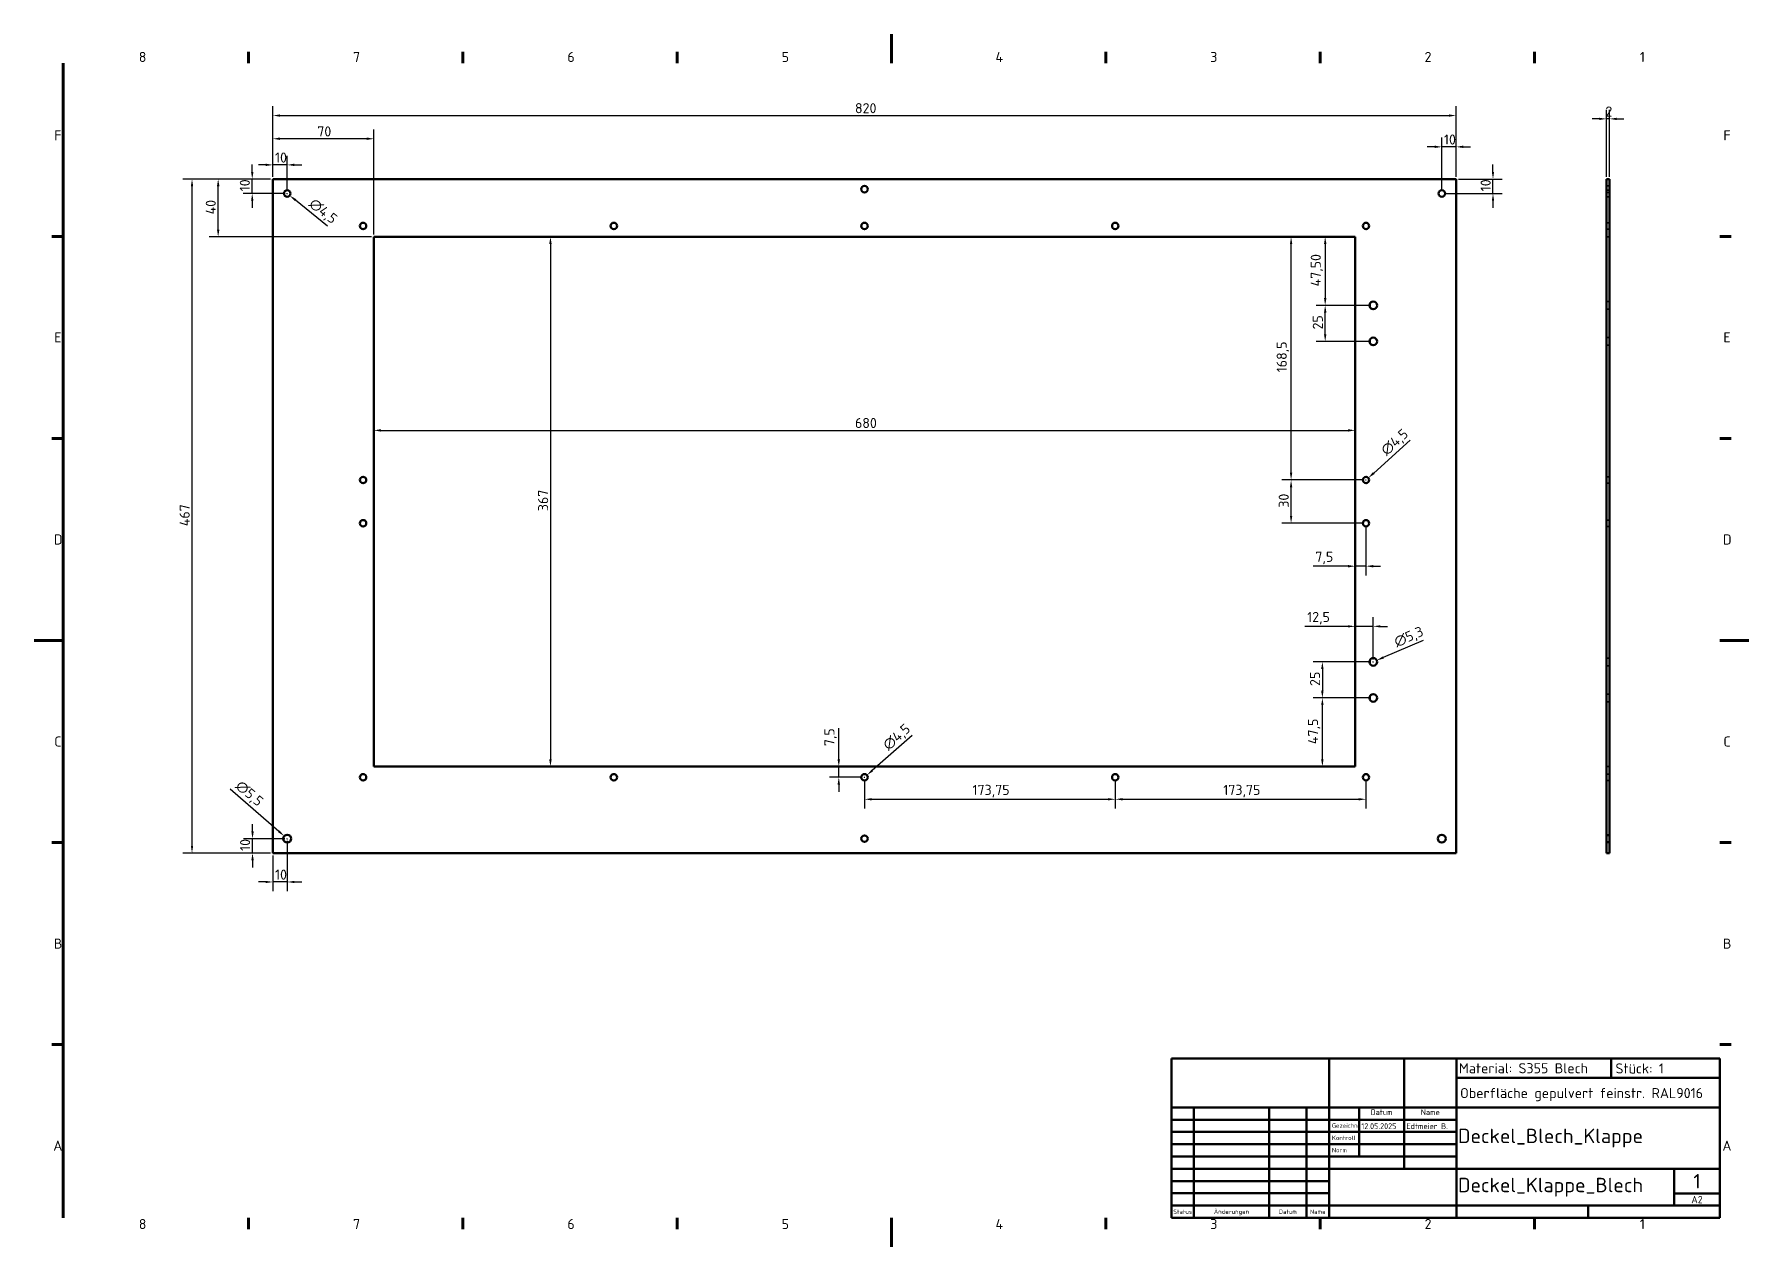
# Model space of a CAD drawing. Header units: millimetres. Extents: x 0 to 1188, y 0 to 840.
import ezdxf
from ezdxf.enums import TextEntityAlignment as Align

# ---------------------------------------------------------------- set-up
doc = ezdxf.new("R2010")
doc.units = ezdxf.units.MM
doc.header["$LTSCALE"] = 2
doc.linetypes.add('DASHED', pattern=[0.2067, 0.1654, -0.0413])
for name, color, linetype, lineweight in [('Bemaßung (ISO)', 7, 'Continuous', 25), ('Rahmen (ISO)', 7, 'Continuous', 70), ('Sichtbar (ISO)', 7, 'Continuous', 50), ('Symbol (ISO)', 7, 'Continuous', 25), ('Titel (ISO)', 7, 'Continuous', 50), ('Verdeckt (ISO)', 7, 'DASHED', 35)]:
    doc.layers.add(name, color=color, linetype=linetype, lineweight=lineweight)
doc.styles.add('Notiztext (DIN)', font='isocpeur.ttf')
doc.styles.add('Textstil11', font='isocpeur.ttf')
doc.styles.add('Textstil13', font='isocpeur.ttf')
doc.styles.add('Textstil14', font='isocpeur.ttf')
doc.styles.add('Textstil19', font='isocpeur.ttf')
doc.dimstyles.new('Standard (DIN)', dxfattribs={"dimscale": 2, "dimtxt": 3.5, "dimasz": 2.5, "dimexe": 3.175, "dimexo": 0.8, "dimgap": 0.8, "dimtad": 1, "dimrnd": 1e-08, "dimzin": 0, "dimtxsty": 'Notiztext (DIN)', "dimcen": 0.09, "dimdle": 10, "dimclrd": 256, "dimclre": 256, "dimclrt": 256, "dimadec": 0, "dimazin": 0, "dimtfac": 1, "dimtmove": 0, "dimatfit": 3, "dimfxl": 0, "dimtolj": 1, "dimtzin": 0, "dimlwd": -1, "dimlwe": -1, "dimarcsym": 0})

# ---------------------------------------------------------------- blocks, each defined once
blk = doc.blocks.new('Ränder Vorgaberahmen')
at = {"layer": 'Rahmen (ISO)'}
for p, q in [((74.25, 410), (74.25, 413.9)), ((148.5, 410), (148.5, 413.9)), ((222.75, 410), (222.75, 413.9)), ((371.25, 410), (371.25, 413.9)), ((445.5, 410), (445.5, 413.9)), ((519.75, 410), (519.75, 413.9)), ((10, 350), (6.1, 350)), ((584, 350), (587.9, 350)), ((10, 280), (6.1, 280)), ((584, 280), (587.9, 280)), ((10, 140), (6.1, 140)), ((584, 140), (587.9, 140)), ((10, 70), (6.1, 70)), ((584, 70), (587.9, 70)), ((74.25, 10), (74.25, 6.1)), ((148.5, 10), (148.5, 6.1)), ((222.75, 10), (222.75, 6.1)), ((371.25, 10), (371.25, 6.1)), ((445.5, 10), (445.5, 6.1)), ((519.75, 10), (519.75, 6.1))]:
    blk.add_line(p, q, dxfattribs=at)
at = {"layer": 'Rahmen (ISO)', "flags": 128}
for points in [[(297, 420), (297, 410)], [(10, 10), (10, 410)], [(0, 210), (10, 210)], [(594, 210), (584, 210)], [(297, 0), (297, 10)]]:
    blk.add_lwpolyline(points, dxfattribs=at)
at = {"layer": 'Rahmen (ISO)', "char_height": 3.5, "attachment_point": 7, "style": 'Notiztext (DIN)'}
for s, insert in [('8', (36.2, 410.4)), ('7', (110.45, 410.4)), ('6', (184.7, 410.4)), ('5', (258.95, 410.4)), ('4', (333.03, 410.4)), ('3', (407.45, 410.4)), ('2', (481.7, 410.4)), ('1', (556.3, 410.4)), ('F', (6.93, 383.25)), ('F', (585.23, 383.25)), ('E', (6.93, 313.25)), ('E', (585.23, 313.25)), ('D', (6.75, 243.25)), ('D', (585.05, 243.25)), ('C', (6.93, 173.25)), ('C', (585.23, 173.25)), ('B', (6.75, 103.25)), ('B', (585.05, 103.25)), ('A', (6.58, 33.25)), ('A', (584.88, 33.25)), ('8', (36.2, 6.1)), ('7', (110.45, 6.1)), ('6', (184.7, 6.1)), ('5', (258.95, 6.1)), ('4', (333.03, 6.1)), ('3', (407.45, 6.1)), ('2', (481.7, 6.1)), ('1', (556.3, 6.1))]:
    blk.add_mtext(s, dxfattribs=dict(at, insert=insert))
blk = doc.blocks.new('Schriftfelder DIN')
at = {"layer": 'Titel (ISO)'}
for p, q in [((288.4, 155.08), (98.4, 155.08)), ((98.4, 155.08), (98.4, 99.83)), ((153, 99.83), (153, 155.08)), ((179, 138.08), (179, 155.08)), ((197.2, 99.83), (197.2, 155.08)), ((250.8, 148.33), (250.8, 155.08)), ((288.4, 99.83), (288.4, 155.08)), ((197.2, 148.33), (288.4, 148.33)), ((98.4, 138.08), (288.4, 138.08)), ((106.2, 99.83), (106.2, 138.08)), ((132.2, 99.83), (132.2, 138.08)), ((145.2, 99.83), (145.2, 138.08)), ((163.4, 121.08), (163.4, 138.08)), ((179, 116.83), (179, 138.08)), ((98.4, 133.83), (153, 133.83)), ((153, 133.83), (197.2, 133.83)), ((98.4, 129.58), (153, 129.58)), ((98.4, 125.33), (153, 125.33)), ((153, 129.58), (197.2, 129.58)), ((153, 125.33), (197.2, 125.33)), ((98.4, 121.08), (153, 121.08)), ((153, 121.08), (197.2, 121.08)), ((98.4, 116.83), (153, 116.83)), ((153, 116.83), (288.4, 116.83)), ((272.6, 104.08), (272.6, 116.83)), ((98.4, 112.58), (153, 112.58)), ((153, 108.33), (98.4, 108.33)), ((272.6, 108.22), (288.4, 108.22)), ((98.4, 104.08), (153, 104.08)), ((153, 104.08), (197.2, 104.08)), ((197.2, 104.08), (288.4, 104.08)), ((242.8, 99.83), (242.8, 104.08)), ((98.4, 99.83), (288.4, 99.83))]:
    blk.add_line(p, q, dxfattribs=at)
at = {"layer": 'Titel (ISO)', "style": 'Textstil14'}
for s, p in [('Datum', (171.2, 134.83)), ('Name', (188.1, 134.83))]:
    blk.add_text(s, height=2, dxfattribs=at).set_placement(p, align=Align.BOTTOM_CENTER)
at = {"layer": 'Titel (ISO)', "style": 'Textstil13'}
for s, p in [('Gezeichn', (154, 130.58)), ('Kontroll', (154, 126.33)), ('Norm', (154, 122.08))]:
    blk.add_text(s, height=1.5, dxfattribs=at).set_placement(p, align=Align.BOTTOM_LEFT)
for s, p in [('Status', (102.3, 101.95)), ('Änderungen', (119.2, 101.95)), ('Datum', (138.7, 101.95)), ('Name', (149.1, 101.95))]:
    blk.add_text(s, height=1.5, dxfattribs=at).set_placement(p, align=Align.MIDDLE_CENTER)
at = {"layer": 'Titel (ISO)'}
for tag, p, height, style in [('ERSTELLUNGSDATUM_001', (164.2, 130.58), 2, 'Textstil14'), ('AUTOR_001', (179.8, 130.58), 2, 'Textstil14'), ('TITEL_001', (197.7, 125.7), 5, 'Textstil11'), ('BAUTEILNUMMER_001', (197.7, 108.7), 5, 'Textstil11'), ('Blattnummer_001', (279.25, 110.02), 5, 'Textstil11'), ('Blattgröße_001', (278.51, 104.9), 2.49, 'Textstil19')]:
    blk.add_attdef(tag, p, '', height=height, dxfattribs=dict(at, style=style))
at = {"layer": 'Titel (ISO)', "style": 'Textstil14'}
for tag, p in [('KONTROLLDATUM', (164.4, 126.33)), ('KONTROLLIERT_VON', (180, 126.33)), ('GENEHM.DAT._KONSTR.', (164.4, 122.08)), ('KONSTR._GEN._VON', (180, 122.08))]:
    blk.add_attdef(tag, text='', height=2, dxfattribs=at).set_placement(p, align=Align.BOTTOM_LEFT)
blk = doc.blocks.new('*D5')
at = {"layer": 'Bemaßung (ISO)'}
for p, q in [((163.7, 739.7), (103, 739.7)), ((109.3, 277.7), (109.3, 734.7)), ((163.7, 272.7), (103, 272.7))]:
    blk.add_line(p, q, dxfattribs=at)
for points in [[(108.5, 734.7), (110.1, 734.7), (109.3, 739.7)], [(108.5, 277.7), (110.1, 277.7), (109.3, 272.7)]]:
    blk.add_solid(points, dxfattribs=at)
at = {"layer": 'Defpoints', "color": 0}
for p in [(109.3, 739.7), (165.3, 739.7), (165.3, 272.7)]:
    blk.add_point(p, dxfattribs=at)
at = {"layer": 'Bemaßung (ISO)', "insert": (100.7, 499.2), "char_height": 7, "attachment_point": 1, "rotation": 90, "style": 'Notiztext (DIN)'}
blk.add_mtext('\\A1;467', dxfattribs=at)
blk = doc.blocks.new('*D6')
at = {"layer": 'Bemaßung (ISO)'}
for p, q in [((165.3, 741.3), (165.3, 790.1)), ((985.3, 741.3), (985.3, 790.1)), ((170.3, 783.7), (980.3, 783.7))]:
    blk.add_line(p, q, dxfattribs=at)
for points in [[(170.3, 784.5), (170.3, 782.9), (165.3, 783.7)], [(980.3, 784.5), (980.3, 782.9), (985.3, 783.7)]]:
    blk.add_solid(points, dxfattribs=at)
at = {"layer": 'Defpoints', "color": 0}
for p in [(985.3, 783.7), (165.3, 739.7), (985.3, 739.7)]:
    blk.add_point(p, dxfattribs=at)
at = {"layer": 'Bemaßung (ISO)', "insert": (568.7, 792.3), "char_height": 7, "attachment_point": 1, "style": 'Notiztext (DIN)'}
blk.add_mtext('\\A1;820', dxfattribs=at)
blk = doc.blocks.new('*D7')
at = {"layer": 'Bemaßung (ISO)'}
for p, q in [((163.7, 739.7), (121.1, 739.7)), ((127.4, 704.7), (127.4, 734.7)), ((233.7, 699.7), (121.1, 699.7))]:
    blk.add_line(p, q, dxfattribs=at)
for points in [[(126.6, 734.7), (128.3, 734.7), (127.4, 739.7)], [(126.6, 704.7), (128.3, 704.7), (127.4, 699.7)]]:
    blk.add_solid(points, dxfattribs=at)
at = {"layer": 'Defpoints', "color": 0}
for p in [(127.4, 739.7), (165.3, 739.7), (235.3, 699.7)]:
    blk.add_point(p, dxfattribs=at)
at = {"layer": 'Bemaßung (ISO)', "insert": (118.8, 715.2), "char_height": 7, "attachment_point": 1, "rotation": 90, "style": 'Notiztext (DIN)'}
blk.add_mtext('\\A1;40', dxfattribs=at)
blk = doc.blocks.new('*D8')
at = {"layer": 'Bemaßung (ISO)'}
blk.add_line((240.3, 565.6), (910.3, 565.6), dxfattribs=at)
for points in [[(240.3, 566.4), (240.3, 564.7), (235.3, 565.6)], [(910.3, 566.4), (910.3, 564.7), (915.3, 565.6)]]:
    blk.add_solid(points, dxfattribs=at)
at = {"layer": 'Defpoints', "color": 0}
for p in [(235.3, 565.6), (915.3, 565.6), (915.3, 565.6)]:
    blk.add_point(p, dxfattribs=at)
at = {"layer": 'Bemaßung (ISO)', "insert": (568.7, 574.2), "char_height": 7, "attachment_point": 1, "style": 'Notiztext (DIN)'}
blk.add_mtext('\\A1;680', dxfattribs=at)
blk = doc.blocks.new('*D9')
at = {"layer": 'Bemaßung (ISO)'}
blk.add_line((357.7, 694.7), (357.7, 337.7), dxfattribs=at)
for points in [[(356.8, 694.7), (358.5, 694.7), (357.7, 699.7)], [(356.8, 337.7), (358.5, 337.7), (357.7, 332.7)]]:
    blk.add_solid(points, dxfattribs=at)
at = {"layer": 'Defpoints', "color": 0}
for p in [(357.7, 699.7), (357.7, 332.7), (357.7, 332.7)]:
    blk.add_point(p, dxfattribs=at)
at = {"layer": 'Bemaßung (ISO)', "insert": (349.1, 509.6), "char_height": 7, "attachment_point": 1, "rotation": 90, "style": 'Notiztext (DIN)'}
blk.add_mtext('\\A1;367', dxfattribs=at)
blk = doc.blocks.new('*D10')
at = {"layer": 'Bemaßung (ISO)'}
for p, q in [((1089.5, 741.3), (1089.5, 787.7)), ((1091.5, 741.3), (1091.5, 787.7)), ((1084.5, 781.4), (1079.5, 781.4)), ((1091.5, 781.4), (1089.5, 781.4)), ((1096.5, 781.4), (1101.5, 781.4))]:
    blk.add_line(p, q, dxfattribs=at)
for points in [[(1084.5, 782.2), (1084.5, 780.6), (1089.5, 781.4)], [(1096.5, 782.2), (1096.5, 780.6), (1091.5, 781.4)]]:
    blk.add_solid(points, dxfattribs=at)
at = {"layer": 'Defpoints', "color": 0}
for p in [(1089.5, 781.4), (1089.5, 739.7), (1091.5, 739.7)]:
    blk.add_point(p, dxfattribs=at)
at = {"layer": 'Bemaßung (ISO)', "insert": (1088.7, 790), "char_height": 7, "attachment_point": 1, "style": 'Notiztext (DIN)'}
blk.add_mtext('\\A1;2', dxfattribs=at)
blk = doc.blocks.new('*D11')
at = {"layer": 'Bemaßung (ISO)'}
for p, q in [((165.3, 741.3), (165.3, 774)), ((235.3, 701.3), (235.3, 774)), ((230.3, 767.6), (170.3, 767.6))]:
    blk.add_line(p, q, dxfattribs=at)
for points in [[(170.3, 768.5), (170.3, 766.8), (165.3, 767.6)], [(230.3, 768.5), (230.3, 766.8), (235.3, 767.6)]]:
    blk.add_solid(points, dxfattribs=at)
at = {"layer": 'Defpoints', "color": 0}
for p in [(165.3, 767.6), (165.3, 739.7), (235.3, 699.7)]:
    blk.add_point(p, dxfattribs=at)
at = {"layer": 'Bemaßung (ISO)', "insert": (196.1, 776.2), "char_height": 7, "attachment_point": 1, "style": 'Notiztext (DIN)'}
blk.add_mtext('\\A1;70', dxfattribs=at)
blk = doc.blocks.new('*D12')
at = {"layer": 'Bemaßung (ISO)'}
for p, q in [((970.3, 762), (965.3, 762)), ((975.3, 731.3), (975.3, 768.4)), ((985.3, 762), (975.3, 762)), ((985.3, 741.3), (985.3, 768.4)), ((990.3, 762), (995.3, 762))]:
    blk.add_line(p, q, dxfattribs=at)
for points in [[(970.3, 762.9), (970.3, 761.2), (975.3, 762)], [(990.3, 762.9), (990.3, 761.2), (985.3, 762)]]:
    blk.add_solid(points, dxfattribs=at)
at = {"layer": 'Defpoints', "color": 0}
for p in [(975.3, 762), (985.3, 739.7), (975.3, 729.7)]:
    blk.add_point(p, dxfattribs=at)
at = {"layer": 'Bemaßung (ISO)', "insert": (976.8, 770.6), "char_height": 7, "attachment_point": 1, "style": 'Notiztext (DIN)'}
blk.add_mtext('\\A1;10', dxfattribs=at)
blk = doc.blocks.new('*D13')
at = {"layer": 'Bemaßung (ISO)'}
for p, q in [((1010.8, 744.7), (1010.8, 749.7)), ((986.9, 739.7), (1017.1, 739.7)), ((1010.8, 729.7), (1010.8, 739.7)), ((976.9, 729.7), (1017.1, 729.7)), ((1010.8, 724.7), (1010.8, 719.7))]:
    blk.add_line(p, q, dxfattribs=at)
for points in [[(1010, 744.7), (1011.6, 744.7), (1010.8, 739.7)], [(1010, 724.7), (1011.6, 724.7), (1010.8, 729.7)]]:
    blk.add_solid(points, dxfattribs=at)
at = {"layer": 'Defpoints', "color": 0}
for p in [(985.3, 739.7), (1010.8, 739.7), (975.3, 729.7)]:
    blk.add_point(p, dxfattribs=at)
at = {"layer": 'Bemaßung (ISO)', "insert": (1002.2, 731.2), "char_height": 7, "attachment_point": 1, "rotation": 90, "style": 'Notiztext (DIN)'}
blk.add_mtext('\\A1;10', dxfattribs=at)
blk = doc.blocks.new('*D14')
at = {"layer": 'Bemaßung (ISO)'}
for p, q in [((160.3, 749.5), (155.3, 749.5)), ((165.3, 741.3), (165.3, 755.9)), ((175.3, 749.5), (165.3, 749.5)), ((175.3, 731.3), (175.3, 755.9)), ((180.3, 749.5), (185.3, 749.5))]:
    blk.add_line(p, q, dxfattribs=at)
for points in [[(160.3, 750.4), (160.3, 748.7), (165.3, 749.5)], [(180.3, 750.4), (180.3, 748.7), (175.3, 749.5)]]:
    blk.add_solid(points, dxfattribs=at)
at = {"layer": 'Defpoints', "color": 0}
for p in [(165.3, 749.5), (165.3, 739.7), (175.3, 729.7)]:
    blk.add_point(p, dxfattribs=at)
at = {"layer": 'Bemaßung (ISO)', "insert": (166.8, 758.1), "char_height": 7, "attachment_point": 1, "style": 'Notiztext (DIN)'}
blk.add_mtext('\\A1;10', dxfattribs=at)
blk = doc.blocks.new('*D15')
at = {"layer": 'Bemaßung (ISO)'}
for p, q in [((151, 744.7), (151, 749.7)), ((163.7, 739.7), (144.7, 739.7)), ((151, 729.7), (151, 739.7)), ((173.7, 729.7), (144.7, 729.7)), ((151, 724.7), (151, 719.7))]:
    blk.add_line(p, q, dxfattribs=at)
for points in [[(150.2, 744.7), (151.9, 744.7), (151, 739.7)], [(150.2, 724.7), (151.9, 724.7), (151, 729.7)]]:
    blk.add_solid(points, dxfattribs=at)
at = {"layer": 'Defpoints', "color": 0}
for p in [(151, 739.7), (165.3, 739.7), (175.3, 729.7)]:
    blk.add_point(p, dxfattribs=at)
at = {"layer": 'Bemaßung (ISO)', "insert": (142.4, 731.2), "char_height": 7, "attachment_point": 1, "rotation": 90, "style": 'Notiztext (DIN)'}
blk.add_mtext('\\A1;10', dxfattribs=at)
blk = doc.blocks.new('*D16')
at = {"layer": 'Bemaßung (ISO)'}
for p, q in [((175.1, 729.7), (175.5, 729.7)), ((175.3, 729.5), (175.3, 729.9)), ((203.1, 707.1), (180.9, 725.1))]:
    blk.add_line(p, q, dxfattribs=at)
blk.add_solid([(181.5, 725.8), (180.4, 724.5), (177, 728.3)], dxfattribs=at)
at = {"layer": 'Defpoints', "color": 0}
for p in [(173.6, 731.1), (177, 728.3)]:
    blk.add_point(p, dxfattribs=at)
at = {"layer": 'Bemaßung (ISO)', "insert": (194.3, 727.1), "char_height": 7, "attachment_point": 1, "rotation": 320.8459, "style": 'Notiztext (DIN)'}
blk.add_mtext('\\A1;∅4,5', dxfattribs=at)
blk = doc.blocks.new('*D17')
at = {"layer": 'Bemaßung (ISO)'}
for p, q in [((175.3, 281.1), (175.3, 246.4)), ((165.3, 271.1), (165.3, 246.4)), ((160.3, 252.7), (155.3, 252.7)), ((175.3, 252.7), (165.3, 252.7)), ((180.3, 252.7), (185.3, 252.7))]:
    blk.add_line(p, q, dxfattribs=at)
for points in [[(160.3, 253.5), (160.3, 251.9), (165.3, 252.7)], [(180.3, 253.5), (180.3, 251.9), (175.3, 252.7)]]:
    blk.add_solid(points, dxfattribs=at)
at = {"layer": 'Defpoints', "color": 0}
for p in [(175.3, 282.7), (165.3, 272.7), (165.3, 252.7)]:
    blk.add_point(p, dxfattribs=at)
at = {"layer": 'Bemaßung (ISO)', "insert": (166.8, 261.3), "char_height": 7, "attachment_point": 1, "style": 'Notiztext (DIN)'}
blk.add_mtext('\\A1;10', dxfattribs=at)
blk = doc.blocks.new('*D18')
at = {"layer": 'Bemaßung (ISO)'}
for p, q in [((151.2, 287.7), (151.2, 292.7)), ((173.7, 282.7), (144.9, 282.7)), ((151.2, 272.7), (151.2, 282.7)), ((163.7, 272.7), (144.9, 272.7)), ((151.2, 267.7), (151.2, 262.7))]:
    blk.add_line(p, q, dxfattribs=at)
for points in [[(150.4, 287.7), (152.1, 287.7), (151.2, 282.7)], [(150.4, 267.7), (152.1, 267.7), (151.2, 272.7)]]:
    blk.add_solid(points, dxfattribs=at)
at = {"layer": 'Defpoints', "color": 0}
for p in [(151.2, 282.7), (175.3, 282.7), (165.3, 272.7)]:
    blk.add_point(p, dxfattribs=at)
at = {"layer": 'Bemaßung (ISO)', "insert": (142.6, 274.2), "char_height": 7, "attachment_point": 1, "rotation": 90, "style": 'Notiztext (DIN)'}
blk.add_mtext('\\A1;10', dxfattribs=at)
blk = doc.blocks.new('*D19')
at = {"layer": 'Bemaßung (ISO)'}
for p, q in [((135.8, 317.3), (169.5, 287.8)), ((175.1, 282.7), (175.5, 282.7)), ((175.3, 282.5), (175.3, 282.9))]:
    blk.add_line(p, q, dxfattribs=at)
blk.add_solid([(170, 288.4), (168.9, 287.2), (173.2, 284.5)], dxfattribs=at)
at = {"layer": 'Defpoints', "color": 0}
for p in [(173.2, 284.5), (177.4, 280.9)]:
    blk.add_point(p, dxfattribs=at)
at = {"layer": 'Bemaßung (ISO)', "insert": (143.6, 323.8), "char_height": 7, "attachment_point": 1, "rotation": 318.8191, "style": 'Notiztext (DIN)'}
blk.add_mtext('\\A1;∅5,5', dxfattribs=at)
blk = doc.blocks.new('*D20')
at = {"layer": 'Bemaßung (ISO)'}
for p, q in [((926.2, 380.2), (886.2, 380.2)), ((892.6, 337.7), (892.6, 375.2))]:
    blk.add_line(p, q, dxfattribs=at)
for points in [[(891.7, 375.2), (893.4, 375.2), (892.6, 380.2)], [(891.7, 337.7), (893.4, 337.7), (892.6, 332.7)]]:
    blk.add_solid(points, dxfattribs=at)
at = {"layer": 'Defpoints', "color": 0}
for p in [(892.6, 380.2), (927.8, 380.2), (892.6, 332.7)]:
    blk.add_point(p, dxfattribs=at)
at = {"layer": 'Bemaßung (ISO)', "insert": (882.6, 348.2), "char_height": 7, "attachment_point": 1, "rotation": 90, "style": 'Notiztext (DIN)'}
blk.add_mtext('\\A1;47,5', dxfattribs=at)
blk = doc.blocks.new('*D21')
at = {"layer": 'Bemaßung (ISO)'}
for p, q in [((926.2, 405.2), (886.2, 405.2)), ((892.6, 400.2), (892.6, 385.2)), ((926.2, 380.2), (886.2, 380.2))]:
    blk.add_line(p, q, dxfattribs=at)
for points in [[(891.7, 400.2), (893.4, 400.2), (892.6, 405.2)], [(891.7, 385.2), (893.4, 385.2), (892.6, 380.2)]]:
    blk.add_solid(points, dxfattribs=at)
at = {"layer": 'Defpoints', "color": 0}
for p in [(927.8, 405.2), (892.6, 380.2), (927.8, 380.2)]:
    blk.add_point(p, dxfattribs=at)
at = {"layer": 'Bemaßung (ISO)', "insert": (884, 388.5), "char_height": 7, "attachment_point": 1, "rotation": 90, "style": 'Notiztext (DIN)'}
blk.add_mtext('\\A1;25', dxfattribs=at)
blk = doc.blocks.new('*D22')
at = {"layer": 'Bemaßung (ISO)'}
for p, q in [((910.3, 429.8), (880.4, 429.8)), ((927.8, 429.8), (915.3, 429.8)), ((927.8, 406.8), (927.8, 436.1)), ((932.8, 429.8), (937.8, 429.8))]:
    blk.add_line(p, q, dxfattribs=at)
for points in [[(910.3, 430.6), (910.3, 429), (915.3, 429.8)], [(932.8, 430.6), (932.8, 429), (927.8, 429.8)]]:
    blk.add_solid(points, dxfattribs=at)
at = {"layer": 'Defpoints', "color": 0}
for p in [(915.3, 429.8), (915.3, 429.8), (927.8, 405.2)]:
    blk.add_point(p, dxfattribs=at)
at = {"layer": 'Bemaßung (ISO)', "insert": (882, 439.8), "char_height": 7, "attachment_point": 1, "style": 'Notiztext (DIN)'}
blk.add_mtext('\\A1;12,5', dxfattribs=at)
blk = doc.blocks.new('*D23')
at = {"layer": 'Bemaßung (ISO)'}
for p, q in [((962.5, 420.1), (934.8, 408.2)), ((927.6, 405.2), (928, 405.2)), ((927.8, 405), (927.8, 405.4))]:
    blk.add_line(p, q, dxfattribs=at)
blk.add_solid([(934.5, 409), (935.2, 407.5), (930.2, 406.2)], dxfattribs=at)
at = {"layer": 'Defpoints', "color": 0}
for p in [(925.4, 404.2), (930.2, 406.2)]:
    blk.add_point(p, dxfattribs=at)
at = {"layer": 'Bemaßung (ISO)', "insert": (941.3, 421.9), "char_height": 7, "attachment_point": 1, "rotation": 23.1847, "style": 'Notiztext (DIN)'}
blk.add_mtext('\\A1;∅5,3', dxfattribs=at)
blk = doc.blocks.new('*D24')
at = {"layer": 'Bemaßung (ISO)'}
for p, q in [((894.5, 694.7), (894.5, 657.2)), ((926.2, 652.2), (888.2, 652.2))]:
    blk.add_line(p, q, dxfattribs=at)
for points in [[(893.7, 694.7), (895.4, 694.7), (894.5, 699.7)], [(893.7, 657.2), (895.4, 657.2), (894.5, 652.2)]]:
    blk.add_solid(points, dxfattribs=at)
at = {"layer": 'Defpoints', "color": 0}
for p in [(894.5, 699.7), (894.5, 652.2), (927.8, 652.2)]:
    blk.add_point(p, dxfattribs=at)
at = {"layer": 'Bemaßung (ISO)', "insert": (884.5, 665.3), "char_height": 7, "attachment_point": 1, "rotation": 90, "style": 'Notiztext (DIN)'}
blk.add_mtext('\\A1;47,50', dxfattribs=at)
blk = doc.blocks.new('*D25')
at = {"layer": 'Bemaßung (ISO)'}
for p, q in [((926.2, 652.2), (888.2, 652.2)), ((894.5, 632.2), (894.5, 647.2)), ((926.2, 627.2), (888.2, 627.2))]:
    blk.add_line(p, q, dxfattribs=at)
for points in [[(893.7, 647.2), (895.4, 647.2), (894.5, 652.2)], [(893.7, 632.2), (895.4, 632.2), (894.5, 627.2)]]:
    blk.add_solid(points, dxfattribs=at)
at = {"layer": 'Defpoints', "color": 0}
for p in [(894.5, 652.2), (927.8, 652.2), (927.8, 627.2)]:
    blk.add_point(p, dxfattribs=at)
at = {"layer": 'Bemaßung (ISO)', "insert": (885.9, 635.5), "char_height": 7, "attachment_point": 1, "rotation": 90, "style": 'Notiztext (DIN)'}
blk.add_mtext('\\A1;25', dxfattribs=at)
blk = doc.blocks.new('*D26')
at = {"layer": 'Bemaßung (ISO)'}
for p, q in [((870.9, 536.2), (870.9, 694.7)), ((921.2, 531.2), (864.5, 531.2))]:
    blk.add_line(p, q, dxfattribs=at)
for points in [[(870.1, 694.7), (871.7, 694.7), (870.9, 699.7)], [(870.1, 536.2), (871.7, 536.2), (870.9, 531.2)]]:
    blk.add_solid(points, dxfattribs=at)
at = {"layer": 'Defpoints', "color": 0}
for p in [(870.9, 699.7), (870.9, 699.7), (922.8, 531.2)]:
    blk.add_point(p, dxfattribs=at)
at = {"layer": 'Bemaßung (ISO)', "insert": (860.9, 605.8), "char_height": 7, "attachment_point": 1, "rotation": 90, "style": 'Notiztext (DIN)'}
blk.add_mtext('\\A1;168,5', dxfattribs=at)
blk = doc.blocks.new('*D27')
at = {"layer": 'Bemaßung (ISO)'}
for p, q in [((921.2, 531.2), (864.5, 531.2)), ((870.9, 506.2), (870.9, 526.2)), ((921.2, 501.2), (864.5, 501.2))]:
    blk.add_line(p, q, dxfattribs=at)
for points in [[(870.1, 526.2), (871.7, 526.2), (870.9, 531.2)], [(870.1, 506.2), (871.7, 506.2), (870.9, 501.2)]]:
    blk.add_solid(points, dxfattribs=at)
at = {"layer": 'Defpoints', "color": 0}
for p in [(870.9, 531.2), (922.8, 531.2), (922.8, 501.2)]:
    blk.add_point(p, dxfattribs=at)
at = {"layer": 'Bemaßung (ISO)', "insert": (862.3, 512), "char_height": 7, "attachment_point": 1, "rotation": 90, "style": 'Notiztext (DIN)'}
blk.add_mtext('\\A1;30', dxfattribs=at)
blk = doc.blocks.new('*D28')
at = {"layer": 'Bemaßung (ISO)'}
for p, q in [((953.4, 558.7), (928.2, 536)), ((922.6, 531.2), (923, 531.2)), ((922.8, 531), (922.8, 531.4))]:
    blk.add_line(p, q, dxfattribs=at)
blk.add_solid([(927.6, 536.7), (928.8, 535.4), (924.5, 532.7)], dxfattribs=at)
at = {"layer": 'Defpoints', "color": 0}
for p in [(921.1, 529.7), (924.5, 532.7)]:
    blk.add_point(p, dxfattribs=at)
at = {"layer": 'Bemaßung (ISO)', "insert": (932.2, 553.1), "char_height": 7, "attachment_point": 1, "rotation": 41.9046, "style": 'Notiztext (DIN)'}
blk.add_mtext('\\A1;∅4,5', dxfattribs=at)
blk = doc.blocks.new('*D29')
at = {"layer": 'Bemaßung (ISO)'}
for p, q in [((922.8, 499.6), (922.8, 465.1)), ((910.3, 471.5), (886.1, 471.5)), ((922.8, 471.5), (915.3, 471.5)), ((927.8, 471.5), (932.8, 471.5))]:
    blk.add_line(p, q, dxfattribs=at)
for points in [[(910.3, 472.3), (910.3, 470.6), (915.3, 471.5)], [(927.8, 472.3), (927.8, 470.6), (922.8, 471.5)]]:
    blk.add_solid(points, dxfattribs=at)
at = {"layer": 'Defpoints', "color": 0}
for p in [(922.8, 501.2), (915.3, 479.1), (915.3, 471.5)]:
    blk.add_point(p, dxfattribs=at)
at = {"layer": 'Bemaßung (ISO)', "insert": (887.7, 481.5), "char_height": 7, "attachment_point": 1, "style": 'Notiztext (DIN)'}
blk.add_mtext('\\A1;7,5', dxfattribs=at)
blk = doc.blocks.new('*D30')
at = {"layer": 'Bemaßung (ISO)'}
for p, q in [((557.5, 337.7), (557.5, 359.2)), ((557.5, 325.2), (557.5, 332.7)), ((573.7, 325.2), (551.1, 325.2)), ((557.5, 320.2), (557.5, 315.2))]:
    blk.add_line(p, q, dxfattribs=at)
for points in [[(556.6, 337.7), (558.3, 337.7), (557.5, 332.7)], [(556.6, 320.2), (558.3, 320.2), (557.5, 325.2)]]:
    blk.add_solid(points, dxfattribs=at)
at = {"layer": 'Defpoints', "color": 0}
for p in [(557.5, 332.7), (557.5, 332.7), (575.3, 325.2)]:
    blk.add_point(p, dxfattribs=at)
at = {"layer": 'Bemaßung (ISO)', "insert": (547.5, 346.8), "char_height": 7, "attachment_point": 1, "rotation": 90, "style": 'Notiztext (DIN)'}
blk.add_mtext('\\A1;7,5', dxfattribs=at)
blk = doc.blocks.new('*D31')
at = {"layer": 'Bemaßung (ISO)'}
for p, q in [((575.3, 323.6), (575.3, 303.6)), ((749.1, 323.6), (749.1, 303.6)), ((580.3, 310), (744.1, 310))]:
    blk.add_line(p, q, dxfattribs=at)
for points in [[(580.3, 310.8), (580.3, 309.2), (575.3, 310)], [(744.1, 310.8), (744.1, 309.2), (749.1, 310)]]:
    blk.add_solid(points, dxfattribs=at)
at = {"layer": 'Defpoints', "color": 0}
for p in [(575.3, 325.2), (749.1, 325.2), (749.1, 310)]:
    blk.add_point(p, dxfattribs=at)
at = {"layer": 'Bemaßung (ISO)', "insert": (650.1, 320), "char_height": 7, "attachment_point": 1, "style": 'Notiztext (DIN)'}
blk.add_mtext('\\A1;173,75', dxfattribs=at)
blk = doc.blocks.new('*D32')
at = {"layer": 'Bemaßung (ISO)'}
for p, q in [((749.1, 323.6), (749.1, 303.6)), ((922.8, 323.6), (922.8, 303.6)), ((754.1, 310), (917.8, 310))]:
    blk.add_line(p, q, dxfattribs=at)
for points in [[(754.1, 310.8), (754.1, 309.2), (749.1, 310)], [(917.8, 310.8), (917.8, 309.2), (922.8, 310)]]:
    blk.add_solid(points, dxfattribs=at)
at = {"layer": 'Defpoints', "color": 0}
for p in [(749.1, 325.2), (922.8, 325.2), (922.8, 310)]:
    blk.add_point(p, dxfattribs=at)
at = {"layer": 'Bemaßung (ISO)', "insert": (823.9, 320), "char_height": 7, "attachment_point": 1, "style": 'Notiztext (DIN)'}
blk.add_mtext('\\A1;173,75', dxfattribs=at)
blk = doc.blocks.new('*D33')
at = {"layer": 'Bemaßung (ISO)'}
for p, q in [((608.3, 354.2), (580.7, 330)), ((575.1, 325.2), (575.5, 325.2)), ((575.3, 325), (575.3, 325.4))]:
    blk.add_line(p, q, dxfattribs=at)
blk.add_solid([(580.2, 330.6), (581.3, 329.4), (577, 326.7)], dxfattribs=at)
at = {"layer": 'Defpoints', "color": 0}
for p in [(573.6, 323.7), (577, 326.7)]:
    blk.add_point(p, dxfattribs=at)
at = {"layer": 'Bemaßung (ISO)', "insert": (587.1, 348.9), "char_height": 7, "attachment_point": 1, "rotation": 41.3461, "style": 'Notiztext (DIN)'}
blk.add_mtext('\\A1;∅4,5', dxfattribs=at)

msp = doc.modelspace()

# ---------------------------------------------------------------- linework, layer by layer
at = {"layer": 'Sichtbar (ISO)'}
for p, q in [((165.305, 739.705), (985.305, 739.705)), ((165.305, 272.705), (165.305, 739.705)), ((985.305, 739.705), (985.305, 272.705)), ((1089.456, 739.705), (1091.456, 739.705)), ((1089.456, 272.705), (1089.456, 739.705)), ((1091.456, 272.705), (1091.456, 739.705)), ((235.305, 699.705), (915.305, 699.705)), ((235.305, 332.705), (235.305, 699.705)), ((915.305, 699.705), (915.305, 332.705)), ((915.305, 332.705), (235.305, 332.705)), ((985.305, 272.705), (165.305, 272.705)), ((1089.456, 272.705), (1091.456, 272.705))]:
    msp.add_line(p, q, dxfattribs=at)
for centre, radius in [((175.305, 729.705), 2.25), ((575.305, 732.705), 2.25), ((975.305, 729.705), 2.25), ((227.805, 707.205), 2.25), ((401.555, 707.205), 2.25), ((575.305, 707.205), 2.25), ((749.055, 707.205), 2.25), ((922.805, 707.205), 2.25), ((927.805, 652.205), 2.65), ((927.805, 627.205), 2.65), ((227.805, 531.205), 2.25), ((922.805, 531.205), 2.25), ((227.805, 501.205), 2.25), ((922.805, 501.205), 2.25), ((927.805, 405.205), 2.65), ((927.805, 380.205), 2.65), ((227.805, 325.205), 2.25), ((401.555, 325.205), 2.25), ((575.305, 325.205), 2.25), ((749.055, 325.205), 2.25), ((922.805, 325.205), 2.25), ((175.305, 282.705), 2.75), ((975.305, 282.705), 2.75), ((575.305, 282.705), 2.25)]:
    msp.add_circle(centre, radius, dxfattribs=at)
at = {"layer": 'Verdeckt (ISO)', "ltscale": 1.904597}
for p, q in [((1089.456, 734.955), (1091.456, 734.955)), ((1089.456, 731.955), (1091.456, 731.955)), ((1089.456, 730.455), (1091.456, 730.455)), ((1089.456, 727.455), (1091.456, 727.455)), ((1089.456, 709.455), (1091.456, 709.455)), ((1089.456, 704.955), (1091.456, 704.955)), ((1091.456, 699.705), (1089.456, 699.705)), ((1089.456, 654.855), (1091.456, 654.855)), ((1089.456, 649.555), (1091.456, 649.555)), ((1089.456, 629.855), (1091.456, 629.855)), ((1089.456, 624.555), (1091.456, 624.555)), ((1089.456, 533.455), (1091.456, 533.455)), ((1089.456, 528.955), (1091.456, 528.955)), ((1091.456, 503.455), (1089.456, 503.455)), ((1091.456, 498.955), (1089.456, 498.955)), ((1091.456, 407.855), (1089.456, 407.855)), ((1091.456, 402.555), (1089.456, 402.555)), ((1091.456, 382.855), (1089.456, 382.855)), ((1091.456, 377.555), (1089.456, 377.555)), ((1091.456, 332.705), (1089.456, 332.705)), ((1091.456, 327.455), (1089.456, 327.455)), ((1091.456, 322.955), (1089.456, 322.955)), ((1091.456, 285.455), (1089.456, 285.455)), ((1089.456, 284.955), (1091.456, 284.955)), ((1089.456, 280.455), (1091.456, 280.455)), ((1091.456, 279.955), (1089.456, 279.955))]:
    msp.add_line(p, q, dxfattribs=at)

# ---------------------------------------------------------------- block references
at = {"xscale": 2, "yscale": 2, "zscale": 2}
msp.add_blockref('Ränder Vorgaberahmen', (0, 0), dxfattribs=at)
msp.add_blockref('Schriftfelder DIN', (591.198, -179.656), dxfattribs=at).add_auto_attribs({'Blattnummer_001': '1', 'Blattgröße_001': 'A2', 'TITEL_001': 'Deckel_Blech_Klappe', 'BAUTEILNUMMER_001': 'Deckel_Klappe_Blech', 'ERSTELLUNGSDATUM_001': '12.05.2025', 'AUTOR_001': 'Edtmeier B.'})

# ---------------------------------------------------------------- texts
at = {"layer": 'Symbol (ISO)', "char_height": 7, "attachment_point": 1, "style": 'Notiztext (DIN)'}
for s, insert, width in [('\\fISOCPEUR|b0|i0;Material: S355 Blech', (987.223, 127.155), 87.46103), ('\\fISOCPEUR|b0|i0;Stück: 1', (1095.658, 127.002), 33.59091), ('\\fISOCPEUR|b0|i0;Oberfläche gepulvert feinstr. RAL9016', (987.992, 109.929), 165.12987)]:
    msp.add_mtext(s, dxfattribs=dict(at, insert=insert, width=width))

# ---------------------------------------------------------------- dimensions: what is measured, and where the dimension line sits
at = {"layer": 'Bemaßung (ISO)'}
for base, p1, p2, angle, override, picture, middle in [((985.305, 783.705), (165.305, 739.705), (985.305, 739.705), 180, {"dimgap": 0.8, "dimdec": 0, "dimtol": 0, "dimlim": 0, "dimtp": 0, "dimtm": 0, "dimtdec": 2, "dimtofl": 0, "dimatfit": 1}, '*D6', (575.305, 783.705)), ((975.305, 762.046), (985.305, 739.705), (975.305, 729.705), 180, {"dimgap": 0.8, "dimdec": 0, "dimtol": 0, "dimlim": 0, "dimtp": 0, "dimtm": 0, "dimtdec": 2, "dimtofl": 1, "dimatfit": 1}, '*D12', (980.305, 762.046)), ((151.034, 739.705), (175.305, 729.705), (165.305, 739.705), 270, {"dimgap": 0.8, "dimdec": 0, "dimtol": 0, "dimlim": 0, "dimtp": 0, "dimtm": 0, "dimtdec": 2, "dimtofl": 1, "dimatfit": 1}, '*D15', (151.034, 734.705)), ((1010.789, 739.705), (975.305, 729.705), (985.305, 739.705), 270, {"dimgap": 0.8, "dimdec": 0, "dimtol": 0, "dimlim": 0, "dimtp": 0, "dimtm": 0, "dimtdec": 2, "dimtofl": 1, "dimatfit": 1}, '*D13', (1010.789, 734.705)), ((109.305, 739.705), (165.305, 272.705), (165.305, 739.705), 90, {"dimgap": 0.8, "dimdec": 0, "dimtol": 0, "dimlim": 0, "dimtp": 0, "dimtm": 0, "dimtdec": 2, "dimtofl": 0, "dimatfit": 1}, '*D5', (109.305, 506.205)), ((127.438, 739.705), (235.305, 699.705), (165.305, 739.705), 270, {"dimgap": 0.8, "dimdec": 0, "dimtol": 0, "dimlim": 0, "dimtp": 0, "dimtm": 0, "dimtdec": 2, "dimtofl": 0, "dimatfit": 1}, '*D7', (127.438, 719.705)), ((357.654, 332.705), (357.654, 699.705), (357.654, 332.705), 270, {"dimgap": 0.8, "dimdec": 0, "dimse1": 1, "dimse2": 1, "dimtol": 0, "dimlim": 0, "dimtp": 0, "dimtm": 0, "dimtdec": 2, "dimtofl": 0, "dimatfit": 1}, '*D9', (357.654, 516.205)), ((870.893, 699.705), (922.805, 531.205), (870.893, 699.705), 270, {"dimgap": 0.8, "dimdec": 1, "dimse2": 1, "dimtol": 0, "dimlim": 0, "dimtp": 0, "dimtm": 0, "dimtdec": 2, "dimtofl": 0, "dimatfit": 1}, '*D26', (870.893, 615.455)), ((894.538, 652.205), (894.538, 699.705), (927.805, 652.205), 270, {"dimgap": 0.8, "dimdec": 2, "dimse1": 1, "dimtol": 0, "dimlim": 0, "dimtp": 0, "dimtm": 0, "dimtdec": 2, "dimtofl": 0, "dimatfit": 1}, '*D24', (894.538, 675.955)), ((894.538, 652.205), (927.805, 627.205), (927.805, 652.205), 90, {"dimgap": 0.8, "dimdec": 0, "dimtol": 0, "dimlim": 0, "dimtp": 0, "dimtm": 0, "dimtdec": 2, "dimtofl": 0, "dimatfit": 1}, '*D25', (894.538, 639.705)), ((870.893, 531.205), (922.805, 501.205), (922.805, 531.205), 90, {"dimgap": 0.8, "dimdec": 0, "dimtol": 0, "dimlim": 0, "dimtp": 0, "dimtm": 0, "dimtdec": 2, "dimtofl": 0, "dimatfit": 1}, '*D27', (870.893, 516.205)), ((915.305, 471.469), (922.805, 501.205), (915.305, 479.123), 180, {"dimgap": 0.8, "dimdec": 1, "dimse2": 1, "dimtol": 0, "dimlim": 0, "dimtp": 0, "dimtm": 0, "dimtdec": 2, "dimtofl": 1, "dimatfit": 1}, '*D29', (893.145, 471.469)), ((915.305, 429.795), (927.805, 405.205), (915.305, 429.795), 180, {"dimgap": 0.8, "dimdec": 1, "dimse2": 1, "dimtol": 0, "dimlim": 0, "dimtp": 0, "dimtm": 0, "dimtdec": 2, "dimtofl": 1, "dimatfit": 1}, '*D22', (889.15, 429.795)), ((892.571, 380.205), (927.805, 405.205), (927.805, 380.205), 90, {"dimgap": 0.8, "dimdec": 0, "dimtol": 0, "dimlim": 0, "dimtp": 0, "dimtm": 0, "dimtdec": 2, "dimtofl": 0, "dimatfit": 1}, '*D21', (892.571, 392.705)), ((892.571, 380.205), (892.571, 332.705), (927.805, 380.205), 90, {"dimgap": 0.8, "dimdec": 1, "dimse1": 1, "dimtol": 0, "dimlim": 0, "dimtp": 0, "dimtm": 0, "dimtdec": 2, "dimtofl": 0, "dimatfit": 1}, '*D20', (892.571, 356.455)), ((557.467, 332.705), (575.305, 325.205), (557.467, 332.705), 90, {"dimgap": 0.8, "dimdec": 1, "dimse2": 1, "dimtol": 0, "dimlim": 0, "dimtp": 0, "dimtm": 0, "dimtdec": 2, "dimtofl": 1, "dimatfit": 1}, '*D30', (557.467, 352.18)), ((749.055, 309.989), (575.305, 325.205), (749.055, 325.205), 180, {"dimgap": 0.8, "dimdec": 2, "dimtol": 0, "dimlim": 0, "dimtp": 0, "dimtm": 0, "dimtdec": 2, "dimtofl": 0, "dimatfit": 1}, '*D31', (662.18, 309.989)), ((922.805, 309.989), (749.055, 325.205), (922.805, 325.205), 180, {"dimgap": 0.8, "dimdec": 2, "dimtol": 0, "dimlim": 0, "dimtp": 0, "dimtm": 0, "dimtdec": 2, "dimtofl": 0, "dimatfit": 1}, '*D32', (835.93, 309.989)), ((151.243, 282.705), (165.305, 272.705), (175.305, 282.705), 90, {"dimgap": 0.8, "dimdec": 0, "dimtol": 0, "dimlim": 0, "dimtp": 0, "dimtm": 0, "dimtdec": 2, "dimtofl": 1, "dimatfit": 1}, '*D18', (151.243, 277.705))]:
    dim = msp.add_linear_dim(base=base, p1=p1, p2=p2, angle=angle, dimstyle='Standard (DIN)', override=override, dxfattribs=at)
    dim.commit()
    dim.dimension.update_dxf_attribs({"geometry": picture, "text_midpoint": middle, "dimtype": 160})
for base, p1, p2, override, picture, middle in [((1089.456, 781.397), (1091.456, 739.705), (1089.456, 739.705), {"dimgap": 0.8, "dimdec": 0, "dimtol": 0, "dimlim": 0, "dimtp": 0, "dimtm": 0, "dimtdec": 2, "dimtofl": 1, "dimatfit": 1}, '*D10', (1090.456, 781.397)), ((165.305, 767.635), (235.305, 699.705), (165.305, 739.705), {"dimgap": 0.8, "dimdec": 0, "dimtol": 0, "dimlim": 0, "dimtp": 0, "dimtm": 0, "dimtdec": 2, "dimtofl": 0, "dimatfit": 1}, '*D11', (200.305, 767.635)), ((165.305, 749.528), (175.305, 729.705), (165.305, 739.705), {"dimgap": 0.8, "dimdec": 0, "dimtol": 0, "dimlim": 0, "dimtp": 0, "dimtm": 0, "dimtdec": 2, "dimtofl": 1, "dimatfit": 1}, '*D14', (170.305, 749.528)), ((915.305, 565.573), (235.305, 565.573), (915.305, 565.573), {"dimgap": 0.8, "dimdec": 0, "dimse1": 1, "dimse2": 1, "dimtol": 0, "dimlim": 0, "dimtp": 0, "dimtm": 0, "dimtdec": 2, "dimtofl": 0, "dimatfit": 1}, '*D8', (575.305, 565.573)), ((165.305, 252.705), (175.305, 282.705), (165.305, 272.705), {"dimgap": 0.8, "dimdec": 0, "dimtol": 0, "dimlim": 0, "dimtp": 0, "dimtm": 0, "dimtdec": 2, "dimtofl": 1, "dimatfit": 1}, '*D17', (170.305, 252.705))]:
    dim = msp.add_linear_dim(base=base, p1=p1, p2=p2, dimstyle='Standard (DIN)', override=override, dxfattribs=at)
    dim.commit()
    dim.dimension.update_dxf_attribs({"geometry": picture, "text_midpoint": middle, "dimtype": 160})
for p1, p2, picture, middle in [((173.56, 731.125), (177.05, 728.284), '*D16', (194.935, 713.721)), ((921.13, 529.702), (924.48, 532.708), '*D28', (945.561, 551.626)), ((925.369, 404.161), (930.241, 406.248), '*D23', (953.15, 416.06)), ((573.616, 323.718), (576.994, 326.691), '*D33', (600.371, 347.261)), ((177.375, 280.894), (173.235, 284.515), '*D19', (143.428, 310.592))]:
    dim = msp.add_diameter_dim_2p(p1=p1, p2=p2, dimstyle='Standard (DIN)', override={"dimgap": 0.8, "dimdec": 1, "dimlfac": 1, "dimtol": 0, "dimlim": 0, "dimtp": 0, "dimtm": 0, "dimtdec": 2, "dimtofl": 0}, dxfattribs=at)
    dim.commit()
    dim.dimension.update_dxf_attribs({"geometry": picture, "text_midpoint": middle, "dimtype": 163})

doc.saveas('drawing.dxf')
